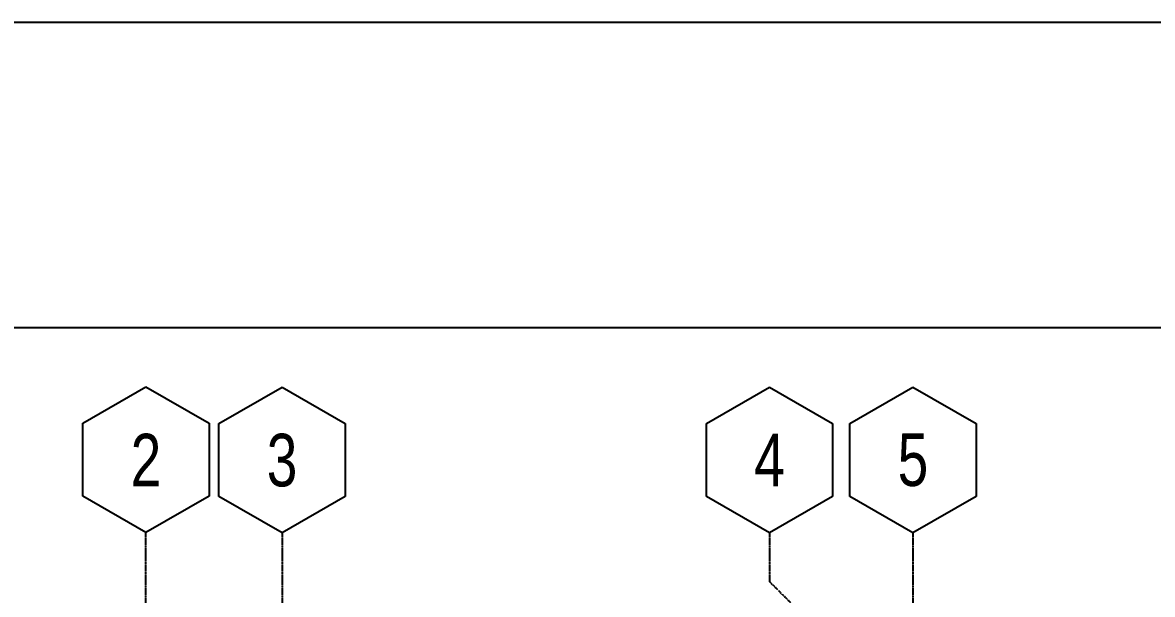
# Model space of a CAD drawing. Header units: inches. Extents: x -189245 to 740841, y -215444 to 469401.
# Drawn here: x 322553 to 333298, y 177979 to 183412 of the extents above; entities that cross this region are included whole.
import ezdxf
from ezdxf.enums import TextEntityAlignment as Align

# ---------------------------------------------------------------- set-up
doc = ezdxf.new("R2010")
doc.units = ezdxf.units.IN
doc.header["$LTSCALE"] = 10
doc.header["$MEASUREMENT"] = 0
doc.linetypes.add('CENTER', pattern=[2, 1.25, -0.25, 0.25, -0.25])
doc.linetypes.add('GRID NORMAL$0$GRID BASEMENT$0$GRID GROUND$0$GRID$0$$0$PHANTOM', pattern=[2.5, 1.25, -0.25, 0.25, -0.25, 0.25, -0.25])
doc.layers.add('GRID', color=8, linetype='CENTER')
doc.styles.add('GRID NORMAL$0$GRID BASEMENT$0$GRID GROUND$0$GRID$0$Standard', font='ARIAL.TTF')

# ---------------------------------------------------------------- blocks, each defined once
blk = doc.blocks.new('GRID NORMAL$0$GRID BASEMENT$0$GRID GROUND$0$GRID$0$$0$GRID-V')
at = {"color": 3}
blk.add_lwpolyline([(6, 10.39), (0, 13.86), (-6, 10.39), (-6, 3.46), (0, 0), (6, 3.46)], close=True, dxfattribs=at)
at = {"color": 6, "style": 'GRID NORMAL$0$GRID BASEMENT$0$GRID GROUND$0$GRID$0$Standard', "width": 0.75}
blk.add_attdef('V', text='', height=5, dxfattribs=at).set_placement((0, 6.93), align=Align.MIDDLE)

msp = doc.modelspace()

# ---------------------------------------------------------------- linework, layer by layer
at = {"layer": 'Defpoints', "color": 2}
msp.add_lwpolyline([(286229.73171, 109161.63702), (391229.73171, 109161.63702), (391229.73171, 183411.63702), (286229.73171, 183411.63702)], close=True, dxfattribs=at)
at = {"layer": 'Defpoints', "color": 5}
msp.add_lwpolyline([(292322.73171, 112061.63702), (387522.73171, 112061.63702), (387522.73171, 180511.63702), (292322.73171, 180511.63702)], close=True, dxfattribs=at)
at = {"layer": 'GRID', "linetype": 'GRID NORMAL$0$GRID BASEMENT$0$GRID GROUND$0$GRID$0$$0$PHANTOM'}
for p, q in [((323720.69162, 178562.49557), (323720.69162, 120893.30323)), ((325020.69162, 178562.49557), (325020.69162, 120893.30323)), ((329656.344, 178562.49557), (329656.344, 178100.45503)), ((331020.69162, 178562.49557), (331020.69162, 120893.30323)), ((330195.87162, 177562.46557), (329656.344, 178100.45503))]:
    msp.add_line(p, q, dxfattribs=at)

# ---------------------------------------------------------------- block references
at = {"layer": 'GRID'}
ref = msp.add_blockref('GRID NORMAL$0$GRID BASEMENT$0$GRID GROUND$0$GRID$0$$0$GRID-V', (323726.53167, 178565.86732), dxfattribs=dict(at, xscale=-100, yscale=100, zscale=100))
ref.add_attrib('V', '2', dxfattribs={"layer": '0', "color": 6, "height": 500, "style": 'GRID NORMAL$0$GRID BASEMENT$0$GRID GROUND$0$GRID$0$Standard', "width": 0.75}).set_placement((323726.53167, 179258.68765), align=Align.MIDDLE)
ref = msp.add_blockref('GRID NORMAL$0$GRID BASEMENT$0$GRID GROUND$0$GRID$0$$0$GRID-V', (325020.69162, 178562.49557), dxfattribs=dict(at, xscale=-100, yscale=100, zscale=100))
ref.add_attrib('V', '3', dxfattribs={"layer": '0', "color": 6, "height": 500, "style": 'GRID NORMAL$0$GRID BASEMENT$0$GRID GROUND$0$GRID$0$Standard', "width": 0.75}).set_placement((325020.69162, 179255.31589), align=Align.MIDDLE)
ref = msp.add_blockref('GRID NORMAL$0$GRID BASEMENT$0$GRID GROUND$0$GRID$0$$0$GRID-V', (329656.344, 178562.49557), dxfattribs=dict(at, xscale=-100, yscale=100, zscale=100))
ref.add_attrib('V', '4', dxfattribs={"layer": '0', "color": 6, "height": 500, "style": 'GRID NORMAL$0$GRID BASEMENT$0$GRID GROUND$0$GRID$0$Standard', "width": 0.75}).set_placement((329656.344, 179255.31589), align=Align.MIDDLE)
ref = msp.add_blockref('GRID NORMAL$0$GRID BASEMENT$0$GRID GROUND$0$GRID$0$$0$GRID-V', (331020.69162, 178562.49557), dxfattribs=dict(at, xscale=-100, yscale=100, zscale=100))
ref.add_attrib('V', '5', dxfattribs={"layer": '0', "color": 6, "height": 500, "style": 'GRID NORMAL$0$GRID BASEMENT$0$GRID GROUND$0$GRID$0$Standard', "width": 0.75}).set_placement((331020.69162, 179255.31589), align=Align.MIDDLE)

doc.saveas('drawing.dxf')
